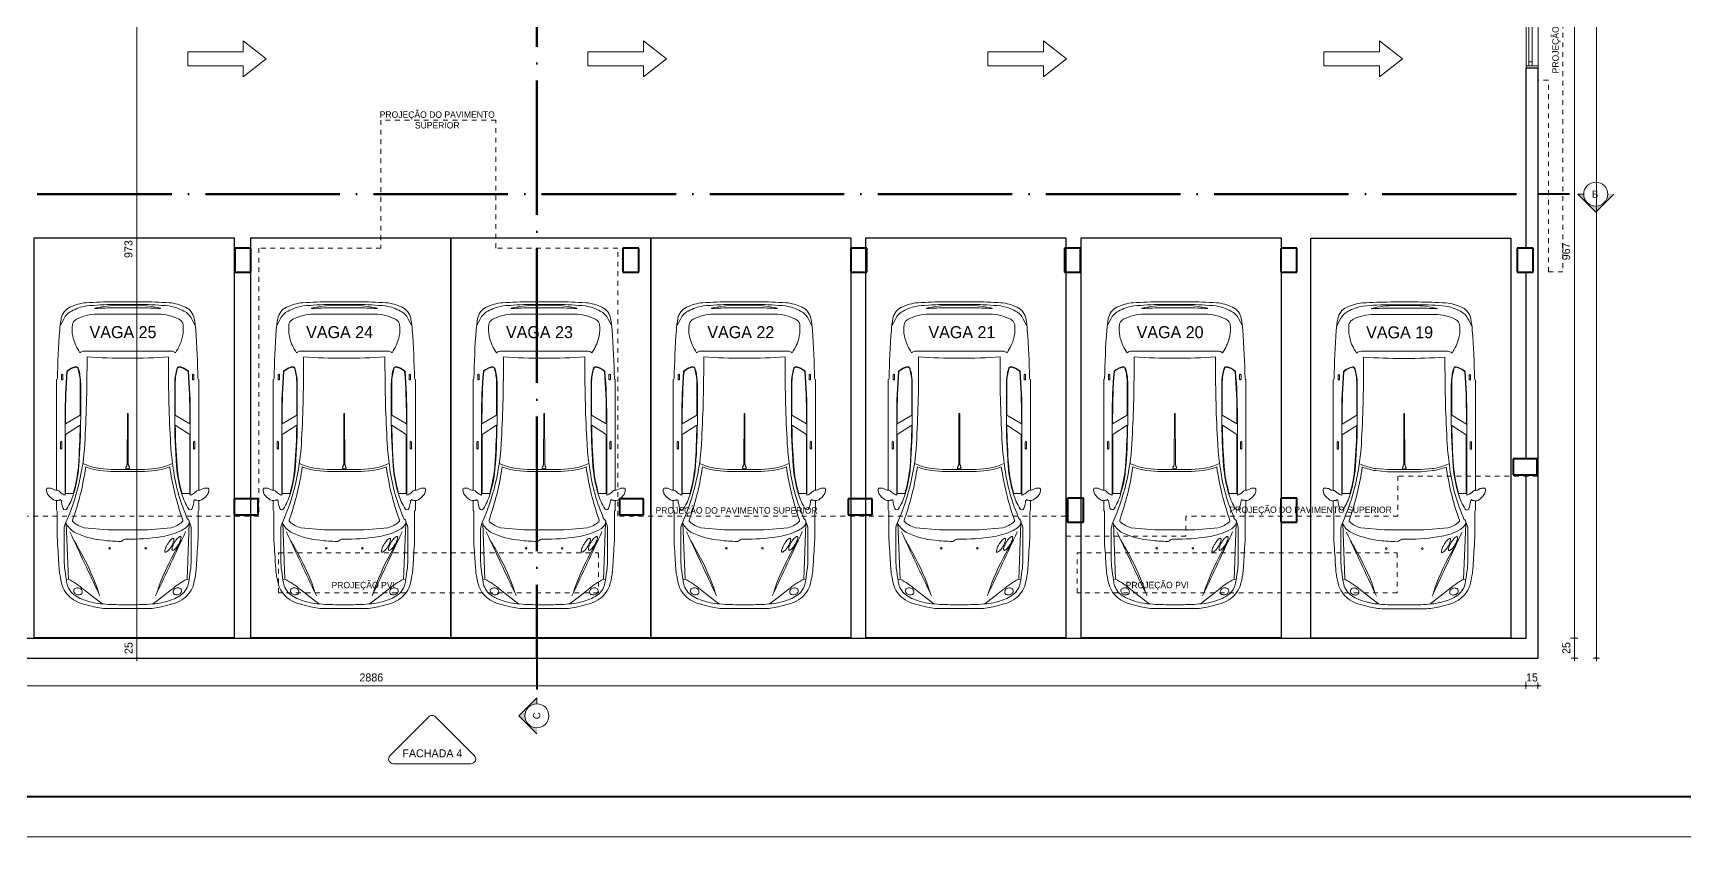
# Model space of a CAD drawing. Header units: millimetres. Extents: x 13204 to 24802, y 21209 to 40694.
# Drawn here: x 18234 to 20298, y 31989 to 32994 of the extents above; entities that cross this region are included whole.
import ezdxf

# ---------------------------------------------------------------- set-up
doc = ezdxf.new("R2010")
doc.units = ezdxf.units.MM
for name, pattern in [('ACAD_ISO04W100', [30, 24, -3, 0, -3]), ('ACAD_ISO12W100', [21, 12, -3, 0, -3, 0, -3]), ('CACHE', [0.24, 0.12, -0.12])]:
    doc.linetypes.add(name, pattern=pattern)
for name, color, linetype, lineweight in [('COTAS', 30, 'Continuous', 5), ('Esquadrias', 2, 'Continuous', 20), ('Layout', 6, 'Continuous', 15), ('Linha Corte', 7, 'Continuous', 70), ('PAREDE', 1, 'Continuous', 40), ('Paredes', 1, 'Continuous', 40), ('PISO', 5, 'Continuous', 5), ('PROJEÇÃO', 190, 'CACHE', 0), ('TEXTO', 4, 'Continuous', 5), ('Veiculos e pessoas', 245, 'Continuous', 0)]:
    doc.layers.add(name, color=color, linetype=linetype, lineweight=lineweight)
for name, color, linetype in [('EIXO', 1, 'Continuous'), ('HACHURAS', 8, 'Continuous'), ('PISOPEITORIL', 7, 'Continuous')]:
    doc.layers.add(name, color=color, linetype=linetype)
doc.styles.add('LANA', font='stylu.ttf')
doc.dimstyles.new('COTA 50', dxfattribs={"dimscale": 0, "dimtxt": 10, "dimasz": 0.5, "dimexe": 1.25, "dimexo": 5, "dimgap": 5, "dimtad": 1, "dimdec": 0, "dimtxsty": 'LANA', "dimblk": 'cota', "dimcen": 2.5, "dimse2": 1, "dimclrd": 256, "dimclre": 256, "dimclrt": 256, "dimaunit": 1, "dimadec": 0, "dimazin": 0, "dimtfac": 1, "dimtdec": 0, "dimtmove": 0, "dimatfit": 3, "dimldrblk": 'DOTSMALL', "dimfxl": 5, "dimfxlon": 1, "dimtzin": 9, "dimlwd": -1, "dimlwe": -1, "dimarcsym": 0})

# ---------------------------------------------------------------- blocks, each defined once
blk = doc.blocks.new('p')
at = {"layer": 'Paredes'}
for p, q in [((0.1, 0.15), (-0.1, 0.15)), ((-0.1, 0.15), (-0.1, -0.15)), ((-0.099, 0.114), (-0.099, 0.114)), ((0.1, -0.15), (0.1, 0.15)), ((-0.1, -0.15), (0.1, -0.15))]:
    blk.add_line(p, q, dxfattribs=at)
blk = doc.blocks.new('P20X30V')
at = {"layer": 'Paredes'}
for p, q in [((0.1, 0.15), (-0.1, 0.15)), ((-0.1, 0.15), (-0.1, -0.15)), ((0.1, -0.15), (0.1, 0.15)), ((-0.1, -0.15), (0.1, -0.15)), ((0.035, -0.15), (0.035, -0.15))]:
    blk.add_line(p, q, dxfattribs=at)
blk = doc.blocks.new('*U65', base_point=(55022.1, 4340.8))
at = {"layer": 'Esquadrias'}
for p, q in [((54845.1, 4340.8), (54842.1, 4340.8)), ((54845.1, 4325.8), (54845.1, 4340.8)), ((55019.1, 4337.3), (54929.6, 4337.3)), ((54929.6, 4329.3), (54929.6, 4337.3)), ((54934.6, 4329.3), (54934.6, 4337.3)), ((55014.1, 4333.3), (55014.1, 4337.3)), ((55019.1, 4340.8), (55022.1, 4340.8)), ((55019.1, 4325.8), (55019.1, 4340.8)), ((54842.1, 4325.8), (54845.1, 4325.8)), ((55019.1, 4333.3), (54845.1, 4333.3)), ((54934.6, 4329.3), (54845.1, 4329.3)), ((54850.1, 4329.3), (54850.1, 4333.3)), ((55022.1, 4325.8), (55019.1, 4325.8))]:
    blk.add_line(p, q, dxfattribs=at)
at = {"layer": 'Esquadrias', "color": 0}
for p, q in [((55019.1, 4340.8), (54845.1, 4340.8)), ((54842.1, 4325.8), (54842.1, 4325.8)), ((55022.1, 4325.8), (54842.1, 4325.8)), ((55022.1, 4325.8), (55022.1, 4325.8))]:
    blk.add_line(p, q, dxfattribs=at)
blk = doc.blocks.new('Peugeot 206_t')
at = {"layer": 'Veiculos e pessoas', "color": 8}
for points in [[(3835, 1015), (3835, 783, -0.068966), (3813, 592), (3781, 468, -0.08249), (3726, 338, -0.160706), (3553, 198, -0.016622), (3477, 178), (3445, 173, -0.03121), (3372, 161, -0.00992), (3194, 149, 0.004598), (3039, 139, -0.014104), (2957, 135), (2619, 135, -0.206434), (2599, 126), (2484, 126), (2484, 113, -0.153309), (2476, 86, -0.079107), (2408, 16, -0.110295), (2385, 6, -0.092051), (2341, 0, -0.257639), (2329, 10), (2329, 44, -0.107753), (2333, 66), (2351, 100, 0.083497), (2355, 126), (973, 126, 0.359533), (961, 137, -0.014638), (356, 165, -0.0246), (211, 183, -0.243001), (68, 292, -0.08579), (12, 494, -0.009439), (0, 845), (0, 1015), (0, 1184, -0.009439), (12, 1535, -0.08579), (68, 1737, -0.243001), (211, 1846, -0.0246), (356, 1864, -0.014638), (961, 1892, 0.359533), (973, 1903), (2355, 1903, 0.083497), (2351, 1929), (2333, 1963, -0.107753), (2329, 1985), (2329, 2019, -0.257639), (2341, 2029, -0.092051), (2385, 2023, -0.110295), (2408, 2014, -0.079107), (2476, 1943, -0.153309), (2484, 1916), (2484, 1903), (2599, 1903, -0.206434), (2619, 1894), (2957, 1894, -0.014104), (3039, 1891, 0.004598), (3194, 1880, -0.00992), (3372, 1868, -0.03121), (3445, 1856), (3477, 1851, -0.016622), (3553, 1831, -0.160706), (3726, 1691, -0.08249), (3781, 1562), (3813, 1437, -0.068966), (3835, 1247)], [(2484, 1903, -0.138412), (2470, 1850, 0.138412)], [(156, 1015), (156, 632, 0.058222), (172, 501, 0.061807), (219, 373, 0.120658), (252, 336, 0.121137), (285, 323, 0.081799), (429, 328, 0.093676), (615, 403), (638, 418, -0.181036), (617, 475), (617, 1015), (617, 1554, -0.181036), (638, 1611), (615, 1626, 0.093676), (429, 1701, 0.081799), (285, 1706, 0.121137), (252, 1693, 0.120658), (219, 1656, 0.061807), (172, 1529, 0.058222), (156, 1397)], [(873, 1769, 0.19445), (868, 1766, 0.136059), (817, 1660, 0.272019), (823, 1644, 0.10304), (842, 1634, 0.03003), (920, 1616, 0.038968), (1024, 1608), (1417, 1608), (1527, 1791), (1437, 1791, 0.020123)], [(915, 1842, 1), (915, 1825), (967, 1825, 1.000593), (967, 1842)], [(1544, 1609, 0.015707), (2053, 1631, 0.053543), (2395, 1695), (2395, 1790), (1660, 1790)], [(1833, 1854), (1754, 1854, 1), (1754, 1837), (1833, 1837, 1.000593)], [(3588, 1678, 0.105488), (3578, 1661, 0.087567), (3575, 1642, 0.078075), (3579, 1621, 0.078075), (3590, 1601, 0.087567), (3604, 1588, 0.105488), (3622, 1582, 0.122953), (3638, 1583, 0.122953), (3652, 1592, 0.105488), (3661, 1609, 0.087567), (3664, 1628, 0.078075), (3660, 1649, 0.078075), (3649, 1669, 0.087567), (3635, 1682, 0.105488), (3617, 1688, 0.122953), (3601, 1687, 0.122953)], [(76, 1172, -0.018475), (86, 1422, 0.927741), (80, 1423, 0.048784), (43, 1137), (43, 1015), (43, 892, 0.048784), (80, 606, 0.927741), (86, 607, -0.018475), (76, 857), (76, 1015)], [(2036, 1022, -0.043449), (2038, 1024, -0.070964), (2046, 1027, -0.057264), (2055, 1028), (2060, 1028, -0.044747), (2062, 1031, -0.106488), (2068, 1037, -0.130346), (2074, 1038, -0.130346), (2080, 1037, -0.106488), (2085, 1031, -0.084162), (2089, 1024, -0.073162), (2090, 1015, -0.073162), (2089, 1006, -0.084162), (2085, 999, -0.106488), (2080, 994, -0.130346), (2074, 993, -0.130346), (2068, 994, -0.106488), (2062, 999, -0.025536), (2061, 1001), (2055, 1001, -0.057264), (2046, 1002, -0.070964), (2038, 1005, -0.043449), (2036, 1007), (1396, 1010), (1396, 1019)], [(1437, 238, -0.020123), (873, 260, -0.19445), (868, 263, -0.136059), (817, 369, -0.272019), (823, 385, -0.10304), (842, 395, -0.03003), (920, 413, -0.038968), (1024, 421), (1417, 421), (1527, 238)], [(1544, 420, -0.015707), (2053, 398, -0.053543), (2395, 335), (2395, 240), (1660, 240)], [(3034, 381, 0.02827), (3068, 404, 0.038638), (3091, 425, 0.079428), (3107, 447, 0.251677), (3106, 457, 0.251677), (3098, 461, 0.079428), (3071, 458, 0.038638), (3042, 448, 0.02827), (3006, 428, 0.02827), (2972, 405, 0.038638), (2949, 385, 0.079428), (2934, 362, 0.251677), (2934, 353, 0.251677), (2942, 348, 0.079428), (2969, 351, 0.038638), (2998, 362, 0.02827)], [(3122, 550, 0.079428), (3095, 546, 0.038638), (3066, 536, 0.02827), (3030, 516, 0.02827), (2996, 493, 0.038638), (2973, 473, 0.079428), (2958, 450, 0.251677), (2958, 441, 0.251677), (2966, 436, 0.079428), (2993, 440, 0.038638), (3022, 450, 0.02827), (3058, 469, 0.02827), (3092, 493, 0.038638), (3115, 513, 0.079428), (3130, 536, 0.251677), (3130, 545, 0.251677)], [(3617, 341, 0.105488), (3635, 347, 0.087567), (3649, 360, 0.078075), (3660, 380, 0.078075), (3664, 401, 0.087567), (3661, 420, 0.105488), (3652, 437, 0.122953), (3638, 446, 0.122953), (3622, 447, 0.105488), (3604, 441, 0.087567), (3590, 428, 0.078075), (3579, 408, 0.078075), (3575, 387, 0.087567), (3578, 368, 0.105488), (3588, 351, 0.122953), (3601, 342, 0.122953)], [(967, 187, 1.000593), (967, 204), (915, 204, 1), (915, 187)], [(1833, 175, 1.000593), (1833, 192), (1754, 192, 1), (1754, 175)]]:
    blk.add_lwpolyline(points, format="xyb", close=True, dxfattribs=at)
for points in [[(35, 1183, -0.025669), (53, 1531, -0.089805), (117, 1717, -0.171161), (217, 1814), (301, 1859)], [(2355, 1903), (2356, 1896, 0.134154), (2363, 1877), (2384, 1855, -0.053047), (2391, 1846, -0.069977), (2417, 1797), (1437, 1797, 0.020123), (872, 1774, 0.19445), (864, 1770, 0.136059), (811, 1661, 0.272019), (819, 1640, 0.10304), (841, 1628, 0.03003), (919, 1611, 0.038971), (1024, 1602), (1440, 1602, 0.018912), (2053, 1625, 0.054776), (2405, 1691, 0.064287), (2588, 1774, 0.609791), (2585, 1820, 0.090545), (2484, 1842), (2482, 1880)], [(2761, 241, 0.11719), (2843, 221), (3249, 221, -0.001256), (3330, 226, -0.007749), (3480, 248, 0.039671), (3551, 263, 0.181632), (3685, 378, 0.066062), (3756, 562, 0.037571), (3775, 676, 0.021986), (3787, 936), (3787, 1015), (3787, 1093, 0.021986), (3775, 1353, 0.037571), (3756, 1467, 0.066062), (3685, 1651, 0.181632), (3551, 1766, 0.039671), (3480, 1781, -0.007749), (3330, 1803, -0.001256), (3249, 1808), (2843, 1808, 0.11719), (2761, 1788), (2783, 1777, -0.156271), (2887, 1666, -0.087452), (2982, 1319, -0.012514), (2997, 1106, -0.192447), (2991, 1087, 0.085905), (2967, 1046), (2967, 976, -0.044197), (2929, 551, -0.084683), (2844, 316, -0.113887), (2790, 256, -0.186538), (2744, 245, -0.21478), (2722, 259, 0.251145), (2678, 282, 0.073358), (2046, 450, 0.023957), (1777, 478, 0.014698), (771, 506), (689, 506, 0.018043), (707, 1007), (707, 1015), (707, 1022, 0.018043), (689, 1523), (771, 1523, 0.014698), (1777, 1551, 0.09029), (2761, 1788)], [(2064, 490, 0.057587), (2108, 662), (2122, 805), (2122, 1015), (2122, 1224), (2108, 1367, 0.057587), (2064, 1539), (2110, 1546, 0.044637), (2706, 1695), (2729, 1703, -0.299124), (2750, 1697, -0.117914), (2824, 1558), (2850, 1263), (2850, 1015), (2850, 766), (2824, 471, -0.117914), (2750, 332, -0.299124), (2729, 326), (2706, 334, 0.044637), (2110, 483), (2064, 490)], [(3676, 1362), (3659, 1370, 0.002273), (2876, 1737)], [(2987, 1685, 0.005072), (3084, 1628, 0.045863), (3576, 1398), (3636, 1381)], [(3466, 1756, 0.045576), (3597, 1563), (3648, 1501), (3777, 1334)], [(2022, 1575), (2040, 1531, -0.055312), (2083, 1364), (2096, 1223), (2096, 1015), (2096, 806), (2083, 665, -0.055312), (2040, 498), (2022, 454)], [(35, 846, 0.025669), (53, 498, 0.089805), (117, 312, 0.171161), (217, 215), (301, 170)], [(2876, 292, 0.002273), (3659, 659), (3676, 667)], [(3636, 648), (3576, 631, 0.045863), (3084, 401, 0.005072), (2987, 344)], [(3777, 695), (3648, 528), (3597, 466, 0.045576), (3466, 273)], [(2355, 126), (2356, 133, -0.134154), (2363, 152), (2384, 174, 0.053047), (2391, 183, 0.069977), (2417, 232), (1437, 232, -0.020123), (872, 255, -0.19445), (864, 259, -0.136059), (811, 368, -0.272019), (819, 390, -0.10304), (841, 401, -0.03003), (919, 418, -0.038971), (1024, 427), (1440, 427, -0.018912), (2053, 404, -0.054776), (2405, 338, -0.064287), (2588, 255, -0.609791), (2585, 209, -0.090545), (2484, 187), (2482, 149)], [(2484, 126, 0.138412), (2470, 179)]]:
    blk.add_lwpolyline(points, format="xyb", dxfattribs=at)
for points in [[(2772, 1782), (3466, 1756), (3470, 1783)], [(35, 1184), (35, 1107), (35, 1015), (35, 845)], [(2772, 247), (3466, 273), (3470, 246)]]:
    blk.add_lwpolyline(points, dxfattribs=at)
for centre in [(3082, 1240), (3082, 789)]:
    blk.add_circle(centre, 10.3, dxfattribs=at)
blk = doc.blocks.new('Setaxr01')
at = {"layer": 'PISO'}
for p, q in [((1962.5, 0), (1387.5, 450)), ((1387.5, 450), (1387.5, 175)), ((1387.5, 175), (0, 175)), ((0, 175), (0, -175)), ((1962.5, 0), (1387.5, -450)), ((1387.5, -175), (0, -175)), ((1387.5, -450), (1387.5, -175))]:
    blk.add_line(p, q, dxfattribs=at)
blk = doc.blocks.new('cota')
at = {"layer": 'COTAS'}
blk.add_hatch(color=256, dxfattribs=at).paths.add_polyline_path([(-1.6, 0, 1), (1.6, 0, 1)])
for points in [[(-1.6, 0), (-8, 0)], [(0, 1.6), (0, 8)], [(8, 0), (1.6, 0)], [(0, -8), (0, -1.6)]]:
    blk.add_lwpolyline(points, dxfattribs=at)
blk.add_circle((0, 0), 1.6, dxfattribs=at)
blk = doc.blocks.new('*D218')
at = {"layer": 'COTAS', "transparency": 16777216}
for p, q in [((17213.5, 32182.8), (17213.5, 32176.5)), ((17214, 32177.8), (20099, 32177.8))]:
    blk.add_line(p, q, dxfattribs=at)
at = {"layer": 'Defpoints', "color": 0, "transparency": 16777216}
for p in [(17213.5, 32237.3), (20099.5, 32237.3), (20099.5, 32177.8)]:
    blk.add_point(p, dxfattribs=at)
at = {"layer": 'COTAS', "transparency": 16777216, "xscale": 0.5, "yscale": 0.5, "zscale": 0.5, "rotation": 180}
blk.add_blockref('cota', (17213.5, 32177.8), dxfattribs=at)
at = {"layer": 'COTAS', "transparency": 16777216, "xscale": 0.5, "yscale": 0.5, "zscale": 0.5}
blk.add_blockref('cota', (20099.5, 32177.8), dxfattribs=at)
at = {"layer": 'COTAS', "transparency": 16777216, "insert": (18656.5, 32188), "char_height": 10, "attachment_point": 5, "style": 'LANA'}
blk.add_mtext('2886', dxfattribs=at)
blk = doc.blocks.new('_DotSmall')
at = {"layer": 'PAREDE', "color": 0, "const_width": 0.5}
blk.add_lwpolyline([(-0.0625, 0, 1), (0.0625, 0, 1)], format="xyb", close=True, dxfattribs=at)
blk = doc.blocks.new('*D219')
at = {"layer": 'COTAS', "transparency": 16777216}
for p, q in [((20099.5, 32182.8), (20099.5, 32176.5)), ((20100, 32177.8), (20114, 32177.8))]:
    blk.add_line(p, q, dxfattribs=at)
at = {"layer": 'Defpoints', "color": 0, "transparency": 16777216}
for p in [(20099.5, 32237.3), (20114.5, 32212.3), (20114.5, 32177.8)]:
    blk.add_point(p, dxfattribs=at)
at = {"layer": 'COTAS', "transparency": 16777216, "xscale": 0.5, "yscale": 0.5, "zscale": 0.5, "rotation": 180}
blk.add_blockref('cota', (20099.5, 32177.8), dxfattribs=at)
at = {"layer": 'COTAS', "transparency": 16777216, "xscale": 0.5, "yscale": 0.5, "zscale": 0.5}
blk.add_blockref('cota', (20114.5, 32177.8), dxfattribs=at)
at = {"layer": 'COTAS', "transparency": 16777216, "insert": (20107, 32188), "char_height": 10, "attachment_point": 5, "style": 'LANA'}
blk.add_mtext('15', dxfattribs=at)
blk = doc.blocks.new('*D225')
at = {"layer": 'COTAS', "transparency": 16777216}
for p, q in [((18363.4, 32212.8), (18363.4, 32236.8)), ((18363.4, 32212.3), (18364.7, 32212.3))]:
    blk.add_line(p, q, dxfattribs=at)
at = {"layer": 'Defpoints', "color": 0, "transparency": 16777216}
for p in [(18363.4, 32237.3), (18363.4, 32237.3), (18363.4, 32212.3)]:
    blk.add_point(p, dxfattribs=at)
at = {"layer": 'COTAS', "transparency": 16777216, "xscale": 0.5, "yscale": 0.5, "zscale": 0.5}
for p, rotation in [((18363.4, 32237.3), 90), ((18363.4, 32212.3), 270)]:
    blk.add_blockref('cota', p, dxfattribs=dict(at, rotation=rotation))
at = {"layer": 'COTAS', "transparency": 16777216, "insert": (18353.2, 32224.8), "char_height": 10, "attachment_point": 5, "rotation": 90, "style": 'LANA'}
blk.add_mtext('25', dxfattribs=at)
blk = doc.blocks.new('*D226')
at = {"layer": 'COTAS', "transparency": 16777216}
for p, q in [((18363.4, 32237.8), (18363.4, 33209.3)), ((18363.4, 32237.3), (18364.7, 32237.3))]:
    blk.add_line(p, q, dxfattribs=at)
at = {"layer": 'Defpoints', "color": 0, "transparency": 16777216}
for p in [(18363.4, 33209.8), (18435.5, 33209.8), (18363.4, 32237.3)]:
    blk.add_point(p, dxfattribs=at)
at = {"layer": 'COTAS', "transparency": 16777216, "xscale": 0.5, "yscale": 0.5, "zscale": 0.5}
for p, rotation in [((18363.4, 33209.8), 90), ((18363.4, 32237.3), 270)]:
    blk.add_blockref('cota', p, dxfattribs=dict(at, rotation=rotation))
at = {"layer": 'COTAS', "transparency": 16777216, "insert": (18353, 32723.5), "char_height": 10, "attachment_point": 5, "rotation": 90, "style": 'LANA'}
blk.add_mtext('973', dxfattribs=at)
blk = doc.blocks.new('*D248')
at = {"layer": 'COTAS', "transparency": 16777216}
for p, q in [((20155.1, 33204), (20161.3, 33204)), ((20160.1, 33203.5), (20160.1, 32237.8))]:
    blk.add_line(p, q, dxfattribs=at)
at = {"layer": 'Defpoints', "color": 0, "transparency": 16777216}
for p in [(20083.5, 33204), (20099.5, 32237.3), (20160.1, 32237.3)]:
    blk.add_point(p, dxfattribs=at)
at = {"layer": 'COTAS', "transparency": 16777216, "xscale": 0.5, "yscale": 0.5, "zscale": 0.5}
for p, rotation in [((20160.1, 33204), 90), ((20160.1, 32237.3), 270)]:
    blk.add_blockref('cota', p, dxfattribs=dict(at, rotation=rotation))
at = {"layer": 'COTAS', "transparency": 16777216, "insert": (20149.7, 32720.6), "char_height": 10, "attachment_point": 5, "rotation": 90, "style": 'LANA'}
blk.add_mtext('967', dxfattribs=at)
blk = doc.blocks.new('*D249')
at = {"layer": 'COTAS', "transparency": 16777216}
for p, q in [((20155.1, 32237.3), (20161.3, 32237.3)), ((20160.1, 32236.8), (20160.1, 32212.8))]:
    blk.add_line(p, q, dxfattribs=at)
at = {"layer": 'Defpoints', "color": 0, "transparency": 16777216}
for p in [(20099.5, 32237.3), (20114.5, 32212.3), (20160.1, 32212.3)]:
    blk.add_point(p, dxfattribs=at)
at = {"layer": 'COTAS', "transparency": 16777216, "xscale": 0.5, "yscale": 0.5, "zscale": 0.5}
for p, rotation in [((20160.1, 32237.3), 90), ((20160.1, 32212.3), 270)]:
    blk.add_blockref('cota', p, dxfattribs=dict(at, rotation=rotation))
at = {"layer": 'COTAS', "transparency": 16777216, "insert": (20149.9, 32224.8), "char_height": 10, "attachment_point": 5, "rotation": 90, "style": 'LANA'}
blk.add_mtext('25', dxfattribs=at)
blk = doc.blocks.new('*D308')
at = {"layer": 'COTAS', "transparency": 16777216}
for p, q in [((20182.5, 33984.8), (20188.7, 33984.8)), ((20187.5, 33984.3), (20187.5, 32212.8))]:
    blk.add_line(p, q, dxfattribs=at)
at = {"layer": 'Defpoints', "color": 0, "transparency": 16777216}
for p in [(20019.5, 33984.8), (20019.5, 32212.3), (20187.5, 32212.3)]:
    blk.add_point(p, dxfattribs=at)
at = {"layer": 'COTAS', "transparency": 16777216, "xscale": 0.5, "yscale": 0.5, "zscale": 0.5}
for p, rotation in [((20187.5, 33984.8), 90), ((20187.5, 32212.3), 270)]:
    blk.add_blockref('cota', p, dxfattribs=dict(at, rotation=rotation))
at = {"layer": 'COTAS', "transparency": 16777216, "insert": (20177.1, 33098.5), "char_height": 10, "attachment_point": 5, "rotation": 90, "style": 'LANA'}
blk.add_mtext('1773', dxfattribs=at)

msp = doc.modelspace()

# ---------------------------------------------------------------- hatches: boundary and pattern name
at = {"layer": 'TEXTO'}
for points in [[(20201.66, 32792.25), (20209.16, 32792.25), (20186.66, 32769.75), (20164.16, 32792.25), (20171.66, 32792.25, 1)], [(18863.37, 32125.15), (18863.37, 32117.65), (18840.87, 32140.15), (18863.37, 32162.65), (18863.37, 32155.15, 1)]]:
    msp.add_hatch(color=256, dxfattribs=at).paths.add_polyline_path(points)

# ---------------------------------------------------------------- linework, layer by layer
at = {"layer": 'EIXO', "color": 1}
for p, q in [((20099.54, 32724.87), (20099.54, 32949.78)), ((20114.54, 32949.78), (20099.54, 32949.78)), ((20114.54, 32212.28), (20114.54, 32949.78)), ((20099.54, 32461.28), (20099.54, 32694.87)), ((20099.54, 32237.28), (20099.54, 32441.28)), ((17213.54, 32237.28), (20099.54, 32237.28)), ((17188.54, 32212.28), (20114.54, 32212.28))]:
    msp.add_line(p, q, dxfattribs=at)
at = {"layer": 'HACHURAS'}
for points in [[(18235.15, 32237.51), (18235.15, 32737.51), (18485.15, 32737.51), (18485.15, 32237.51)], [(18505.83, 32237.51), (18505.83, 32737.51), (18755.83, 32737.51), (18755.83, 32237.51)], [(18755.83, 32237.51), (18755.83, 32737.51), (19005.83, 32737.51), (19005.83, 32237.51)], [(19005.83, 32237.51), (19005.83, 32737.51), (19255.83, 32737.51), (19255.83, 32237.51)], [(19274.46, 32237.51), (19274.46, 32737.51), (19524.46, 32737.51), (19524.46, 32237.51)], [(19543.72, 32237.51), (19543.72, 32737.51), (19793.72, 32737.51), (19793.72, 32237.51)], [(19830.54, 32237.26), (19830.54, 32737.26), (20080.54, 32737.26), (20080.54, 32237.26)]]:
    msp.add_lwpolyline(points, close=True, dxfattribs=at)
at = {"layer": 'Linha Corte', "linetype": 'ACAD_ISO04W100', "ltscale": 7}
for p, q in [((18863.37, 33984.78), (18863.37, 32212.28)), ((17188.54, 32792.25), (20114.54, 32792.25))]:
    msp.add_line(p, q, dxfattribs=at)
at = {"layer": 'Paredes'}
msp.add_line((21256.85, 32038.68), (13751.76, 32038.68), dxfattribs=at)
at = {"layer": 'PROJEÇÃO', "ltscale": 50}
msp.add_lwpolyline([(20145.54, 33209.78), (20145.54, 32695), (20127.54, 32695), (20127.54, 32934.78), (20114.54, 32934.78), (20114.54, 32439.78), (19939.54, 32439.78), (19939.54, 32389.78), (19674.54, 32389.78), (19674.54, 32364.78), (19524.54, 32364.78), (19524.54, 32389.78), (18964.54, 32389.78), (18964.54, 32724.78), (18812.09, 32724.78), (18812.09, 32884.78), (18668.54, 32884.78), (18668.54, 32724.78), (18516.09, 32724.78), (18516.09, 32389.78), (17956.09, 32389.78)], dxfattribs=at)
for points in [[(18940.31, 32293.68), (18540.31, 32293.68), (18540.31, 32343.68), (18940.31, 32343.68)], [(19938.54, 32293.68), (19538.54, 32293.68), (19538.54, 32343.68), (19938.54, 32343.68)]]:
    msp.add_lwpolyline(points, close=True, dxfattribs=at)
at = {"layer": 'TEXTO'}
for p, q in [((20164.16, 32792.25), (20186.66, 32769.75)), ((20171.66, 32792.25), (20164.16, 32792.25)), ((20209.16, 32792.25), (20186.66, 32769.75)), ((18863.37, 32162.65), (18840.87, 32140.15)), ((18863.37, 32155.15), (18863.37, 32162.65)), ((18863.37, 32117.65), (18840.87, 32140.15)), ((21305.52, 31988.7), (13703.08, 31988.7))]:
    msp.add_line(p, q, dxfattribs=at)
at = {"layer": 'TEXTO', "linetype": 'ACAD_ISO12W100', "ltscale": 0.15, "const_width": 2.5}
for points in [[(20154.15, 32792.25), (20114.54, 32792.25)], [(18863.37, 32172.66), (18863.37, 32212.28)]]:
    msp.add_lwpolyline(points, dxfattribs=at)
at = {"layer": 'TEXTO'}
msp.add_lwpolyline([(18684.07, 32080.3, -0.6681786), (18679.86, 32090.48), (18728.31, 32138.94, -0.4142136), (18736.74, 32138.94), (18785.2, 32090.48, -0.6681786), (18780.98, 32080.3)], format="xyb", close=True, dxfattribs=at)
for centre in [(20186.66, 32792.25), (18863.37, 32140.15)]:
    msp.add_circle(centre, 15, dxfattribs=at)
for points in [[(20164.16, 32792.25), (20164.16, 32792.25), (20164.16, 32792.25), (20186.66, 32769.75)], [(18863.37, 32162.65), (18863.37, 32162.65), (18863.37, 32162.65), (18840.87, 32140.15)]]:
    msp.add_solid(points, dxfattribs=at)

# ---------------------------------------------------------------- block references
at = {"layer": 'Esquadrias', "color": 5, "yscale": -1, "rotation": 90}
msp.add_blockref('*U65', (20114.54, 33129.78), dxfattribs=at)
at = {"layer": 'Layout', "color": 8, "xscale": -0.0499999999992724, "yscale": 0.05000000000001137, "zscale": 0.05, "rotation": 180}
for p in [(18427.16, 32961.38), (18927.16, 32961.38), (19427.16, 32961.38), (19846.92, 32961.38)]:
    msp.add_blockref('Setaxr01', p, dxfattribs=at)
at = {"layer": 'PISOPEITORIL', "xscale": 100, "yscale": 100, "zscale": 100}
for name, p in [('p', (18495.8, 32709.87)), ('p', (18980.78, 32709.87)), ('p', (19265.61, 32709.87)), ('p', (19532.71, 32709.87)), ('p', (19803.21, 32709.87)), ('p', (20098.39, 32709.87)), ('P20X30V', (19536.49, 32397.28)), ('p', (19803.21, 32397.24))]:
    msp.add_blockref(name, p, dxfattribs=at)
at = {"layer": 'PISOPEITORIL', "xscale": 100, "yscale": 100, "zscale": 100, "rotation": 90}
for p in [(20098.49, 32451.28), (18500.04, 32401.28), (18981.49, 32401.28), (19267.49, 32401.28)]:
    msp.add_blockref('P20X30V', p, dxfattribs=at)
at = {"layer": 'Veiculos e pessoas', "color": 8, "xscale": -0.09999999999854481, "yscale": 0.09999999999854481, "zscale": 0.1, "rotation": 90}
for p in [(18453.49, 32657.68), (18724.17, 32657.68), (18973.9, 32657.68), (19224.17, 32657.68), (19492.81, 32657.68), (19762.06, 32657.68), (20048.88, 32657.43)]:
    msp.add_blockref('Peugeot 206_t', p, dxfattribs=at)

# ---------------------------------------------------------------- texts
at = {"layer": 'TEXTO', "style": 'LANA'}
msp.add_text('B', height=9, dxfattribs=at).set_placement((20181.9, 32787.63))
msp.add_text('C', height=9, rotation=90, dxfattribs=at).set_placement((18867.65, 32135.94))
at = {"layer": 'TEXTO', "insert": (20137.67, 32995.8), "char_height": 8, "width": 216.4587, "attachment_point": 5, "rotation": 90, "style": 'LANA'}
msp.add_mtext('PROJEÇÃO DA VIGA', dxfattribs=at)
at = {"layer": 'TEXTO', "style": 'LANA'}
for s, insert, char_height, width, attachment_point in [('PROJEÇÃO DO PAVIMENTO SUPERIOR', (18738.9, 32884.88), 8, 177.9862, 5), ('\\pi-30,l45,t45;VAGA 25', (18338.7, 32619.6), 15, 825.1274, 5), ('\\pi-30,l45,t45;VAGA 24', (18609.38, 32619.6), 15, 825.1274, 5), ('\\pi-30,l45,t45;VAGA 23', (18859.11, 32619.6), 15, 825.1274, 5), ('\\pi-30,l45,t45;VAGA 22', (19110.75, 32619.6), 15, 825.1274, 5), ('\\pi-30,l45,t45;VAGA 21', (19387.08, 32619.6), 15, 825.1274, 5), ('\\pi-30,l45,t45;VAGA 20', (19647.27, 32619.6), 15, 825.1274, 5), ('\\pi-30,l45,t45;VAGA 19', (19934.09, 32619.35), 15, 825.1274, 5), ('PROJEÇÃO DO PAVIMENTO SUPERIOR', (19113, 32395.66), 8, 216.4587, 5), ('PROJEÇÃO DO PAVIMENTO SUPERIOR', (19830.47, 32396.47), 8, 216.4587, 5), ('PROJEÇÃO PVI', (18646.37, 32302.35), 8, 216.4587, 5), ('PROJEÇÃO PVI', (19638.78, 32302.39), 8, 216.4587, 5), ('FACHADA 4', (18732.82, 32098.26), 10, 119.395, 2)]:
    msp.add_mtext(s, dxfattribs=dict(at, insert=insert, char_height=char_height, width=width, attachment_point=attachment_point))

# ---------------------------------------------------------------- dimensions: what is measured, and where the dimension line sits
at = {"layer": 'COTAS'}
for base, p1, p2, override, picture, middle in [((20187.49160678, 32212.276169), (20019.53799008, 33984.776169), (20019.53799008, 32212.276169), {"dimscale": 1}, '*D308', (20177.13289521, 33098.526169)), ((18363.40275939, 33209.776169), (18363.40275939, 32237.276169), (18435.48910642, 33209.776169), {"dimscale": 1, "dimtmove": 1}, '*D226', (18353.04404782, 32723.526169)), ((20160.08, 32237.28), (20083.49, 33204.01), (20099.54, 32237.28), {"dimscale": 1, "dimtmove": 1}, '*D248', (20149.72, 32720.64))]:
    dim = msp.add_linear_dim(base=base, p1=p1, p2=p2, angle=90, dimstyle='COTA 50', override=override, dxfattribs=at)
    dim.commit()
    dim.dimension.update_dxf_attribs({"geometry": picture, "text_midpoint": middle})
dim = msp.add_linear_dim(base=(20099.54, 32177.77), p1=(17213.54, 32237.28), p2=(20099.54, 32237.28), dimstyle='COTA 50', override={"dimscale": 1, "dimtmove": 1}, dxfattribs=at)
dim.commit()
dim.dimension.update_dxf_attribs({"geometry": '*D218', "text_midpoint": (18656.54, 32187.95)})
for base, p1, p2, override, picture, middle in [((18363.4, 32237.28), (18363.4, 32212.28), (18363.4, 32237.28), {"dimscale": 1}, '*D225', (18363.4, 32224.78)), ((20160.08, 32212.28), (20099.54, 32237.28), (20114.54, 32212.28), {"dimscale": 1, "dimtmove": 1}, '*D249', (20160.08, 32224.78))]:
    dim = msp.add_linear_dim(base=base, p1=p1, p2=p2, angle=90, dimstyle='COTA 50', override=override, dxfattribs=at)
    dim.commit()
    dim.dimension.update_dxf_attribs({"geometry": picture, "text_midpoint": middle, "dimtype": 160})
dim = msp.add_linear_dim(base=(20114.54, 32177.77), p1=(20099.54, 32237.28), p2=(20114.54, 32212.28), dimstyle='COTA 50', override={"dimscale": 1, "dimtmove": 1}, dxfattribs=at)
dim.commit()
dim.dimension.update_dxf_attribs({"geometry": '*D219', "text_midpoint": (20107.04, 32177.77), "dimtype": 160})

doc.saveas('drawing.dxf')
